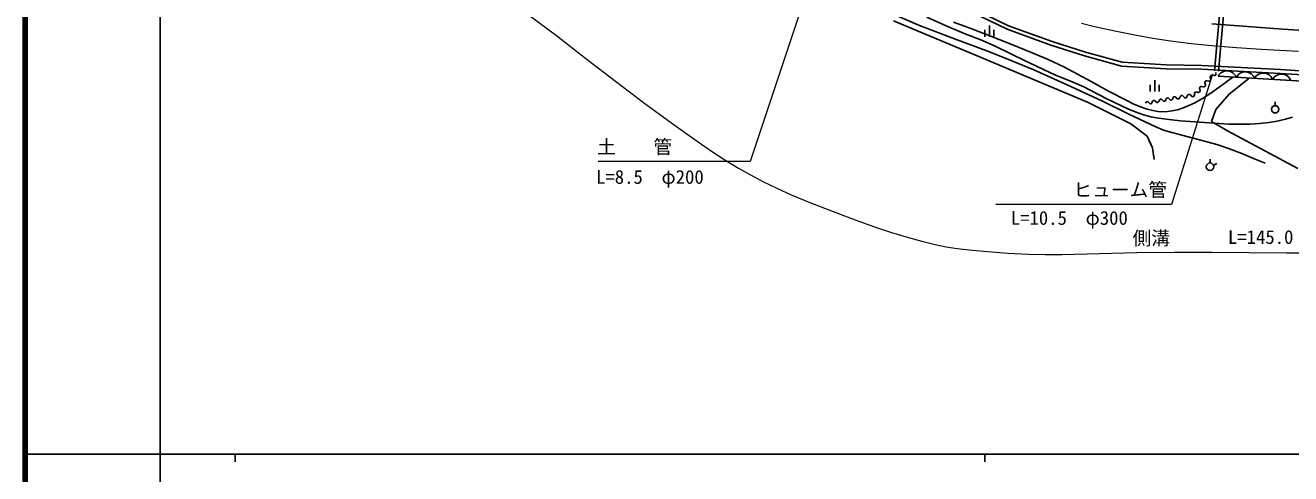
# Model space of a CAD drawing. Units: millimetres, scale not verified. Extents: x 40000 to 680090, y 20000 to 380000.
# Drawn here: x 40000 to 208805, y 202409 to 262207 of the extents above; entities that cross this region are included whole.
import ezdxf
from ezdxf.enums import TextEntityAlignment as Align

# ---------------------------------------------------------------- set-up
doc = ezdxf.new("R2010")
doc.units = ezdxf.units.MM
doc.header["$LTSCALE"] = 1000
doc.linetypes.add('CHAIN', pattern=[18.5, 12, -1.5, 3.5, -1.5])
for name, color, linetype, lineweight in [('M-BGD', 7, 'Continuous', 25), ('M-BMK', 2, 'CHAIN', 13), ('M-STR-HTXT', 7, 'Continuous', 13), ('M-TTL', 2, 'Continuous', 140), ('M-TTL-BAND', 7, 'Continuous', 25)]:
    doc.layers.add(name, color=color, linetype=linetype, lineweight=lineweight)
doc.styles.add('ＭＳ ゴシック', font='')
doc.styles.get('ＭＳ ゴシック').set_extended_font_data('MS Gothic')

msp = doc.modelspace()

# ---------------------------------------------------------------- linework, layer by layer
at = {"layer": 'M-BGD'}
for p, q in [((198660, 256139), (199613, 266822)), ((199158, 256095), (200111, 266777)), ((155044, 264000), (159273, 262161)), ((170983, 261686), (165245, 264435)), ((165474, 264880), (171177, 262147)), ((155818, 262784), (166988, 258136)), ((159273, 262161), (163944, 260420)), ((160247, 263281), (162844, 262138)), ((162844, 262138), (165472, 261047)), ((166133, 261780), (163824, 262640)), ((168442, 260909), (166133, 261780)), ((168613, 262185), (168614, 260685)), ((176818, 259554), (170983, 261686)), ((171177, 262147), (176980, 260027)), ((207742, 261696), (198284, 262383)), ((219948, 260954), (207742, 261696)), ((163944, 260420), (168625, 258668)), ((165472, 261047), (167449, 260264)), ((167449, 260264), (169403, 259426)), ((168014, 261589), (168014, 260689)), ((171403, 259758), (168442, 260909)), ((169214, 261589), (169214, 260689)), ((176980, 260027), (181437, 258615)), ((168625, 258668), (171587, 257486)), ((169403, 259426), (173397, 257461)), ((174339, 258552), (171403, 259758)), ((176449, 257626), (174339, 258552)), ((181295, 258135), (176818, 259554)), ((181437, 258615), (186319, 257273)), ((166988, 258136), (181693, 251971)), ((171587, 257486), (174526, 256249)), ((173397, 257461), (177424, 255546)), ((178525, 256650), (176449, 257626)), ((180383, 255707), (178525, 256650)), ((186237, 256777), (181295, 258135)), ((192173, 256422), (186237, 256777)), ((186319, 257273), (192191, 256922)), ((192191, 256922), (196964, 256853)), ((196964, 256853), (207435, 256292)), ((174526, 256249), (179078, 254208)), ((177424, 255546), (179328, 254792)), ((182204, 254715), (180383, 255707)), ((196947, 256353), (192173, 256422)), ((207408, 255793), (196947, 256353)), ((198076, 255388), (198069, 255324)), ((198069, 255324), (198070, 255266)), ((198070, 255266), (198101, 255149)), ((198107, 255447), (198076, 255388)), ((198125, 254907), (198092, 254847)), ((198101, 255149), (198131, 255032)), ((198157, 255499), (198107, 255447)), ((198136, 254971), (198125, 254907)), ((198131, 255032), (198136, 254971)), ((198217, 255533), (198157, 255499)), ((198271, 255542), (198217, 255533)), ((198335, 255545), (198271, 255542)), ((198572, 255497), (198335, 255545)), ((198637, 255495), (198572, 255497)), ((198700, 255513), (198637, 255495)), ((198753, 255544), (198700, 255513)), ((198798, 255590), (198753, 255544)), ((198830, 255651), (198798, 255590)), ((198806, 255893), (198836, 255776)), ((198841, 255714), (198830, 255651)), ((198836, 255776), (198841, 255714)), ((199134, 255424), (228146, 253725)), ((201098, 255282), (199591, 254161)), ((203225, 255097), (200581, 253021)), ((220113, 255021), (207408, 255793)), ((207435, 256292), (220148, 255520)), ((179078, 254208), (183614, 252124)), ((179328, 254792), (181214, 253981)), ((181214, 253981), (184191, 252465)), ((184487, 253443), (182204, 254715)), ((186840, 252202), (184487, 253443)), ((190077, 254281), (190077, 253381)), ((190676, 254878), (190677, 253378)), ((191277, 254282), (191277, 253382)), ((195992, 253216), (195961, 253157)), ((196041, 253268), (195992, 253216)), ((196102, 253302), (196041, 253268)), ((196156, 253311), (196102, 253302)), ((196220, 253314), (196156, 253311)), ((196456, 253266), (196220, 253314)), ((196522, 253265), (196456, 253266)), ((196585, 253283), (196522, 253265)), ((196638, 253313), (196585, 253283)), ((196682, 253359), (196638, 253313)), ((196666, 253901), (196659, 253837)), ((196659, 253837), (196660, 253779)), ((196660, 253779), (196691, 253662)), ((196697, 253960), (196666, 253901)), ((196715, 253420), (196682, 253359)), ((196691, 253662), (196721, 253545)), ((196747, 254012), (196697, 253960)), ((196726, 253484), (196715, 253420)), ((196721, 253545), (196726, 253484)), ((196807, 254046), (196747, 254012)), ((196861, 254055), (196807, 254046)), ((196925, 254058), (196861, 254055)), ((197162, 254010), (196925, 254058)), ((197227, 254008), (197162, 254010)), ((197290, 254026), (197227, 254008)), ((197343, 254056), (197290, 254026)), ((197387, 254103), (197343, 254056)), ((197371, 254644), (197364, 254581)), ((197364, 254581), (197365, 254523)), ((197365, 254523), (197396, 254406)), ((197402, 254703), (197371, 254644)), ((197420, 254164), (197387, 254103)), ((197396, 254406), (197426, 254289)), ((197452, 254755), (197402, 254703)), ((197431, 254227), (197420, 254164)), ((197426, 254289), (197431, 254227)), ((197512, 254789), (197452, 254755)), ((197566, 254798), (197512, 254789)), ((197630, 254802), (197566, 254798)), ((197867, 254754), (197630, 254802)), ((197932, 254752), (197867, 254754)), ((197995, 254770), (197932, 254752)), ((198048, 254800), (197995, 254770)), ((199591, 254161), (198026, 253074)), ((198092, 254847), (198048, 254800)), ((181693, 251971), (187486, 249078)), ((183614, 252124), (187198, 250358)), ((184191, 252465), (187179, 251012)), ((187872, 251709), (186840, 252202)), ((188914, 251278), (187872, 251709)), ((189476, 251908), (189435, 251807)), ((189505, 251951), (189476, 251908)), ((189545, 251993), (189505, 251951)), ((189598, 252019), (189545, 251993)), ((189662, 252031), (189598, 252019)), ((189724, 252023), (189662, 252031)), ((189768, 252001), (189724, 252023)), ((189816, 251970), (189768, 252001)), ((189962, 251809), (189816, 251970)), ((190008, 251773), (189962, 251809)), ((190064, 251752), (190008, 251773)), ((190119, 251746), (190064, 251752)), ((190175, 251756), (190119, 251746)), ((190231, 251783), (190175, 251756)), ((190273, 251823), (190231, 251783)), ((190302, 251870), (190273, 251823)), ((190342, 251971), (190302, 251870)), ((190383, 252072), (190342, 251971)), ((190412, 252115), (190383, 252072)), ((190452, 252157), (190412, 252115)), ((190505, 252183), (190452, 252157)), ((190569, 252195), (190505, 252183)), ((190631, 252187), (190569, 252195)), ((190675, 252165), (190631, 252187)), ((190723, 252134), (190675, 252165)), ((190869, 251973), (190723, 252134)), ((190915, 251937), (190869, 251973)), ((190971, 251916), (190915, 251937)), ((191026, 251910), (190971, 251916)), ((191082, 251920), (191026, 251910)), ((191138, 251947), (191082, 251920)), ((191180, 251987), (191138, 251947)), ((191209, 252035), (191180, 251987)), ((191249, 252135), (191209, 252035)), ((191290, 252236), (191249, 252135)), ((191319, 252279), (191290, 252236)), ((191359, 252321), (191319, 252279)), ((191412, 252348), (191359, 252321)), ((191476, 252359), (191412, 252348)), ((191538, 252352), (191476, 252359)), ((191582, 252329), (191538, 252352)), ((191630, 252298), (191582, 252329)), ((191776, 252137), (191630, 252298)), ((191822, 252101), (191776, 252137)), ((191877, 252081), (191822, 252101)), ((191932, 252074), (191877, 252081)), ((191989, 252084), (191932, 252074)), ((192045, 252111), (191989, 252084)), ((192087, 252151), (192045, 252111)), ((192116, 252199), (192087, 252151)), ((192156, 252300), (192116, 252199)), ((192197, 252401), (192156, 252300)), ((192226, 252443), (192197, 252401)), ((192265, 252486), (192226, 252443)), ((192319, 252512), (192265, 252486)), ((192383, 252523), (192319, 252512)), ((192445, 252516), (192383, 252523)), ((192489, 252493), (192445, 252516)), ((192537, 252462), (192489, 252493)), ((192683, 252301), (192537, 252462)), ((192729, 252265), (192683, 252301)), ((192784, 252245), (192729, 252265)), ((192839, 252238), (192784, 252245)), ((192896, 252249), (192839, 252238)), ((192952, 252275), (192896, 252249)), ((192994, 252315), (192952, 252275)), ((193023, 252363), (192994, 252315)), ((193063, 252464), (193023, 252363)), ((193109, 252571), (193063, 252464)), ((193142, 252616), (193109, 252571)), ((193185, 252660), (193142, 252616)), ((193243, 252686), (193185, 252660)), ((193311, 252697), (193243, 252686)), ((193378, 252687), (193311, 252697)), ((193424, 252662), (193378, 252687)), ((193474, 252628), (193424, 252662)), ((193626, 252452), (193474, 252628)), ((193675, 252412), (193626, 252452)), ((193733, 252389), (193675, 252412)), ((193792, 252380), (193733, 252389)), ((193853, 252390), (193792, 252380)), ((193914, 252417), (193853, 252390)), ((193959, 252459), (193914, 252417)), ((193992, 252509), (193959, 252459)), ((194037, 252615), (193992, 252509)), ((194083, 252722), (194037, 252615)), ((194116, 252767), (194083, 252722)), ((194159, 252811), (194116, 252767)), ((194217, 252838), (194159, 252811)), ((194285, 252849), (194217, 252838)), ((194352, 252839), (194285, 252849)), ((194398, 252814), (194352, 252839)), ((194448, 252779), (194398, 252814)), ((194600, 252603), (194448, 252779)), ((194649, 252563), (194600, 252603)), ((194707, 252540), (194649, 252563)), ((194766, 252532), (194707, 252540)), ((194827, 252541), (194766, 252532)), ((194888, 252568), (194827, 252541)), ((194934, 252610), (194888, 252568)), ((194966, 252660), (194934, 252610)), ((195011, 252767), (194966, 252660)), ((195057, 252874), (195011, 252767)), ((195090, 252919), (195057, 252874)), ((195133, 252963), (195090, 252919)), ((195191, 252990), (195133, 252963)), ((195259, 253000), (195191, 252990)), ((196014, 251879), (195214, 251494)), ((195326, 252991), (195259, 253000)), ((195372, 252965), (195326, 252991)), ((195422, 252931), (195372, 252965)), ((195574, 252755), (195422, 252931)), ((195623, 252715), (195574, 252755)), ((195682, 252692), (195623, 252715)), ((195740, 252683), (195682, 252692)), ((195801, 252693), (195740, 252683)), ((195862, 252720), (195801, 252693)), ((195908, 252762), (195862, 252720)), ((195940, 252812), (195908, 252762)), ((195985, 252919), (195940, 252812)), ((195961, 253157), (195954, 253094)), ((195954, 253094), (195955, 253036)), ((195955, 253036), (195985, 252919)), ((197045, 252456), (196014, 251879)), ((198026, 253074), (197045, 252456)), ((200581, 253021), (198818, 250997)), ((206742, 251493), (206741, 252014)), ((187179, 251012), (188173, 250613)), ((187198, 250358), (190806, 248648)), ((188173, 250613), (189186, 250273)), ((189671, 251024), (188914, 251278)), ((189186, 250273), (190162, 250022)), ((190434, 250830), (189671, 251024)), ((190162, 250022), (191156, 249828)), ((191084, 250725), (190434, 250830)), ((191726, 250681), (191084, 250725)), ((192360, 250703), (191726, 250681)), ((192982, 250785), (192360, 250703)), ((193688, 250944), (192982, 250785)), ((194389, 251164), (193688, 250944)), ((195214, 251494), (194389, 251164)), ((198818, 250997), (198248, 249389)), ((208109, 249688), (209033, 249950)), ((187486, 249078), (189658, 247425)), ((190806, 248648), (191857, 248245)), ((191156, 249828), (192591, 249629)), ((191857, 248245), (192936, 247896)), ((192591, 249629), (194042, 249487)), ((194042, 249487), (197311, 249234)), ((197311, 249234), (200557, 249042)), ((198248, 249389), (200376, 248145)), ((200376, 248145), (209767, 243118)), ((200557, 249042), (201966, 249006)), ((201966, 249006), (203385, 249031)), ((203385, 249031), (204648, 249115)), ((204648, 249115), (205908, 249259)), ((205908, 249259), (207009, 249443)), ((207009, 249443), (208109, 249688)), ((189658, 247425), (190383, 245874)), ((192936, 247896), (195956, 247131)), ((195956, 247131), (198963, 246308)), ((190383, 245874), (190590, 244323)), ((198963, 246308), (200634, 245734)), ((200634, 245734), (202288, 245104)), ((202288, 245104), (203854, 244466)), ((198061, 243848), (198083, 244348)), ((198490, 243563), (198942, 243777)), ((203854, 244466), (205416, 243812))]:
    msp.add_line(p, q, dxfattribs=at)
for centre, radius in [((206742, 251001), 484), ((198038, 243349), 498)]:
    msp.add_circle(centre, radius, dxfattribs=at)
for centre in [(200310, 254796), (202728, 254654), (205146, 254513), (207563, 254371)]:
    msp.add_arc(centre, 1334, 21.40973, 151.88669, dxfattribs=at)
at = {"layer": 'M-BMK'}
for p, q in [((182632, 261998), (180906, 262430)), ((185327, 261406), (182632, 261998)), ((188023, 260875), (185327, 261406)), ((190402, 260453), (188023, 260875)), ((192781, 260092), (190402, 260453)), ((195528, 259748), (192781, 260092)), ((198272, 259464), (195528, 259748)), ((201559, 259192), (198272, 259464)), ((204849, 258979), (201559, 259192)), ((209836, 258713), (204849, 258979))]:
    msp.add_line(p, q, dxfattribs=at)
at = {"layer": 'M-STR-HTXT'}
for p, q in [((147039, 274985), (136678, 244043)), ((105015, 265140), (110842, 260860)), ((110842, 260860), (114780, 257796)), ((114780, 257796), (118739, 254745)), ((198364, 255710), (192907, 238319)), ((118739, 254745), (122463, 251928)), ((122463, 251928), (126231, 249154)), ((126231, 249154), (128864, 247270)), ((128864, 247270), (131532, 245437)), ((131532, 245437), (133315, 244274)), ((136678, 244043), (116404, 244034)), ((133315, 244274), (135129, 243163)), ((135129, 243163), (136737, 242253)), ((136737, 242253), (138383, 241390)), ((138383, 241390), (140261, 240476)), ((140261, 240476), (142174, 239612)), ((142174, 239612), (144662, 238569)), ((144662, 238569), (147183, 237578)), ((192907, 238319), (169458, 238308)), ((147183, 237578), (150225, 236437)), ((150225, 236437), (153297, 235348)), ((153297, 235348), (155554, 234593)), ((155554, 234593), (157839, 233890)), ((157839, 233890), (159594, 233406)), ((159594, 233406), (161372, 232979)), ((161372, 232979), (162840, 232683)), ((162840, 232683), (164320, 232446)), ((164320, 232446), (166336, 232204)), ((166336, 232204), (168359, 232021)), ((168359, 232021), (171095, 231828)), ((171095, 231828), (173831, 231695)), ((173831, 231695), (176059, 231641)), ((176059, 231641), (178298, 231648)), ((178298, 231648), (183283, 231765)), ((183283, 231765), (188280, 231893)), ((188280, 231893), (193269, 231948)), ((193269, 231948), (198269, 231950)), ((198269, 231950), (203260, 231918)), ((203260, 231918), (208260, 231876)), ((208260, 231876), (213250, 231844))]:
    msp.add_line(p, q, dxfattribs=at)
at = {"layer": 'M-TTL'}
msp.add_line((40000, 380000), (40000, 20000), dxfattribs=at)
at = {"layer": 'M-TTL-BAND'}
for p, q in [((58000, 370000), (58000, 20000)), ((40000, 205000), (579000, 205000)), ((68000, 205000), (68000, 204000)), ((168000, 205000), (168000, 204000))]:
    msp.add_line(p, q, dxfattribs=at)

# ---------------------------------------------------------------- texts
at = {"layer": 'M-STR-HTXT', "style": 'ＭＳ ゴシック'}
for s, p in [('土\u3000\u3000管', (116289, 244541)), ('L=8.5  φ200', (116140, 240522)), ('ヒューム管', (179812, 238810)), ('L=10.5  φ300', (171468, 235048)), ('側溝', (187706, 232357)), ('L=145.0', (200437, 232503))]:
    msp.add_text(s, height=1833, dxfattribs=at).set_placement(p, align=Align.BOTTOM_LEFT)

doc.saveas('drawing.dxf')
